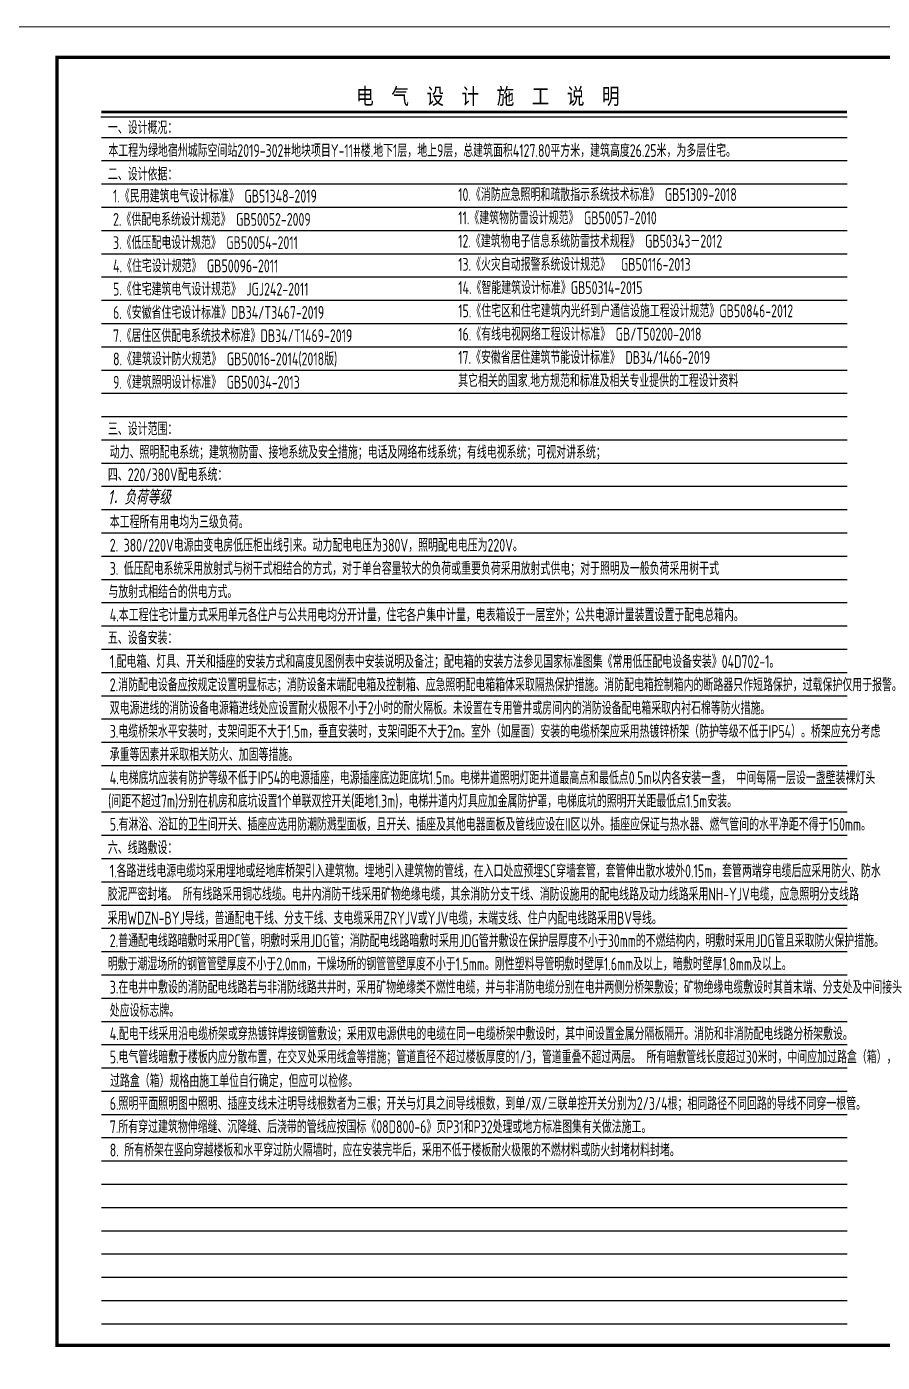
# Model space of a CAD drawing. Extents: x 3002737 to 4077523, y -995787 to -7267.
# Drawn here: x 3034296 to 3060859, y -638912 to -597432 of the extents above; entities that cross this region are included whole.
import ezdxf
from ezdxf.enums import TextEntityAlignment as Align

# ---------------------------------------------------------------- set-up
doc = ezdxf.new("R2010")
doc.units = 0
doc.header["$LTSCALE"] = 1000
doc.header["$MEASUREMENT"] = 0
doc.layers.add('DIM-照明', color=7, linetype='CONTINUOUS')
doc.layers.add('TEL_TEXT', color=7, linetype='CONTINUOUS')
doc.layers.add('图框', color=147, linetype='CONTINUOUS', lineweight=20)
doc.styles.add('FFDI-TEXT', font='gbeitc.shx', dxfattribs={"width": 0.8, "height": 4.5, "bigfont": 'hztxt.shx'})
doc.styles.add('ICDA-STYLE2', font='simhei.ttf', dxfattribs={"width": 0.8})
doc.styles.add('TSSD_Dimension', font='Tssdeng.shx', dxfattribs={"width": 0.7, "bigfont": 'tssdchn.shx'})

msp = doc.modelspace()

# ---------------------------------------------------------------- linework, layer by layer
at = {"layer": 'TEL_TEXT', "color": 0}
for p, q in [((3036598.4, -600231.2), (3059768.8, -600231.2)), ((3036616.6, -600869.6), (3059768.8, -600869.6)), ((3036616.6, -600869.6), (3059768.8, -600869.6)), ((3036616.6, -601592), (3059768.8, -601592)), ((3036616.6, -602314.5), (3059768.8, -602314.5)), ((3036616.6, -603036.9), (3059768.8, -603036.9)), ((3036616.6, -603759.4), (3059768.8, -603759.4)), ((3036616.6, -604481.9), (3059768.8, -604481.9)), ((3036616.6, -605204.3), (3059768.8, -605204.3)), ((3036616.6, -605926.8), (3059768.8, -605926.8)), ((3036616.6, -606649.2), (3059768.8, -606649.2)), ((3036616.6, -607371.7), (3059768.8, -607371.7)), ((3036616.6, -608094.1), (3059768.8, -608094.1)), ((3036616.6, -608816.6), (3059768.8, -608816.6)), ((3036616.6, -609539), (3059768.8, -609539)), ((3036616.6, -610261.5), (3059768.8, -610261.5)), ((3036616.6, -610983.9), (3059768.8, -610983.9)), ((3036616.6, -611706.4), (3059768.8, -611706.4)), ((3036616.6, -612428.9), (3059768.8, -612428.9)), ((3036616.6, -613151.3), (3059768.8, -613151.3)), ((3036616.6, -613873.8), (3059768.8, -613873.8)), ((3036616.6, -614596.2), (3059768.8, -614596.2)), ((3036616.6, -615318.7), (3059768.8, -615318.7)), ((3036616.6, -616041.1), (3059768.8, -616041.1)), ((3036616.6, -616763.6), (3059768.8, -616763.6)), ((3036616.6, -617486), (3059768.8, -617486)), ((3036616.6, -618208.5), (3059768.8, -618208.5)), ((3036616.6, -618931), (3059768.8, -618931)), ((3036616.6, -619653.4), (3059768.8, -619653.4)), ((3036616.6, -620375.9), (3059768.8, -620375.9)), ((3036616.6, -621098.3), (3059768.8, -621098.3)), ((3036616.6, -621820.8), (3059768.8, -621820.8)), ((3036616.6, -622543.2), (3059768.8, -622543.2)), ((3036616.6, -623265.7), (3059768.8, -623265.7)), ((3036616.6, -623988.1), (3059768.8, -623988.1)), ((3036616.6, -624710.6), (3059768.8, -624710.6)), ((3036616.6, -625433), (3059768.8, -625433)), ((3036616.6, -626155.5), (3059768.8, -626155.5)), ((3036616.6, -626878), (3059768.8, -626878)), ((3036616.6, -627600.4), (3059768.8, -627600.4)), ((3036616.6, -628322.9), (3059768.8, -628322.9)), ((3036616.6, -629045.3), (3059768.8, -629045.3)), ((3036616.6, -629767.8), (3059768.8, -629767.8)), ((3036616.6, -630490.2), (3059768.8, -630490.2)), ((3036616.6, -631212.7), (3059768.8, -631212.7)), ((3036616.6, -631935.1), (3059768.8, -631935.1)), ((3036616.6, -632657.6), (3059768.8, -632657.6)), ((3036616.6, -633380.1), (3059768.8, -633380.1)), ((3036616.6, -634102.5), (3059768.8, -634102.5)), ((3036616.6, -634825), (3059768.8, -634825)), ((3036616.6, -635547.4), (3059768.8, -635547.4)), ((3036616.6, -636269.9), (3059768.8, -636269.9)), ((3036616.6, -636992.3), (3059768.8, -636992.3)), ((3036616.6, -637714.8), (3059768.8, -637714.8))]:
    msp.add_line(p, q, dxfattribs=at)
at = {"layer": 'TEL_TEXT', "color": 0, "const_width": 85}
msp.add_lwpolyline([(3059768.8, -600078), (3036612.4, -600078)], dxfattribs=at)
at = {"layer": '图框'}
msp.add_lwpolyline([(3032735, -597432.4), (3092134.8, -597432.4), (3092134.8, -639386.6), (3032735, -639386.6)], close=True, dxfattribs=at)
at = {"layer": '图框', "const_width": 100}
msp.add_lwpolyline([(3035235, -638386.6), (3091135, -638386.6), (3091135, -598386.6), (3035235, -598386.6)], close=True, dxfattribs=at)

# ---------------------------------------------------------------- texts
at = {"layer": 'DIM-照明', "color": 7, "linetype": 'Continuous', "style": 'FFDI-TEXT', "width": 0.8}
msp.add_text('1．负荷等级', height=450, dxfattribs=at).set_placement((3036807.2, -612273.7, 0))
at = {"layer": 'TEL_TEXT', "color": 4, "style": 'ICDA-STYLE2', "width": 0.8}
msp.add_text('电  气  设  计  施  工  说  明', height=500, dxfattribs=at).set_placement((3048613.8, -599840), align=Align.CENTER)
at = {"layer": 'TEL_TEXT', "style": 'TSSD_Dimension', "width": 0.7}
for s, p in [('一、设计概况：', (3036816.5, -600766.2)), ('二、设计依据：', (3036816.5, -602211.1)), ('三、设计范围：', (3036816.5, -610123.9)), ('动力、照明配电系统；建筑物防雷、接地系统及安全措施；电话及网络布线系统；有线电视系统；可视对讲系统；', (3036874.2, -610846)), ('四、220/380V配电系统：', (3036816.5, -611545.7)), ('2. 380/220V电源由变电房低压柜出线引来。动力配电电压为380V，照明配电电压为220V。', (3036874.2, -613735.8)), ('3. 低压配电系统采用放射式与树干式相结合的方式，对于单台容量较大的负荷或重要负荷采用放射式供电；对于照明及一般负荷采用树干式', (3036874.2, -614458.3)), ('与放射式相结合的供电方式。', (3036832.5, -615180.7)), ('4.本工程住宅计量方式采用单元各住户与公共用电均分开计量，住宅各户集中计量，电表箱设于一层室外；公共电源计量装置设置于配电总箱内。', (3036874.2, -615903.2)), ('五、设备安装：', (3036816.5, -616614.1)), ('1.配电箱、灯具、开关和插座的安装方式和高度见图例表中安装说明及备注；配电箱的安装方法参见国家标准图集《常用低压配电设备安装》04D702-1。 ', (3036874.2, -617348.1)), ('2.消防配电设备应按规定设置明显标志；消防设备末端配电箱及控制箱、应急照明配电箱箱体采取隔热保护措施。消防配电箱控制箱内的断路器只作短路保护，过载保护仅用于报警。', (3036874.2, -618070.6)), ('双电源进线的消防设备电源箱进线处应设置耐火极限不小于2小时的耐火隔板。未设置在专用管井或房间内的消防设备配电箱采取内衬石棉等防火措施。', (3036874.2, -618793)), ('3.电缆桥架水平安装时，支架间距不大于1.5m，垂直安装时，支架间距不大于2m。室外（如屋面）安装的电缆桥架应采用热镀锌桥架（防护等级不低于IP54）。桥架应充分考虑', (3036874.2, -619515.5)), ('承重等因素并采取相关防火、加固等措施。', (3036874.2, -620237.9)), ('4.电梯底坑应装有防护等级不低于IP54的电源插座，电源插座底边距底坑1.5m。电梯井道照明灯距井道最高点和最低点0.5m以内各安装一盏， 中间每隔一层设一盏壁装裸灯头', (3036874.2, -620960.4)), ('(间距不超过7m)分别在机房和底坑设置1个单联双控开关(距地1.3m)，电梯井道内灯具应加金属防护罩，电梯底坑的照明开关距最低点1.5m安装。', (3036822.2, -621682.8)), ('5.有淋浴、浴缸的卫生间开关、插座应选用防潮防溅型面板，且开关、插座及其他电器面板及管线应设在II区以外。插座应保证与热水器、燃气管间的水平净距不得于150mm。', (3036874.2, -622405.3)), ('六、线路敷设：', (3036816.5, -623130.5)), ('1.各路进线电源电缆均采用埋地或经地库桥架引入建筑物。埋地引入建筑物的管线，在入口处应预埋SC穿墙套管，套管伸出散水坡外0.15m，套管两端穿电缆后应采用防火、防水', (3036874.2, -623850.2)), ('胶泥严密封堵。 所有线路采用铜芯线缆。电井内消防干线采用矿物绝缘电缆，其余消防分支干线、消防设施用的配电线路及动力线路采用NH-YJV电缆，应急照明分支线路', (3036810.6, -624572.7)), ('采用WDZN-BYJ导线，普通配电干线、分支干线、支电缆采用ZRYJV或YJV电缆，末端支线、住户内配电线路采用BV导线。', (3036806.4, -625315.4)), ('2.普通配电线路暗敷时采用PC管，明敷时采用JDG管；消防配电线路暗敷时采用JDG管并敷设在保护层厚度不小于30mm的不燃结构内，明敷时采用JDG管且采取防火保护措施。', (3036874.2, -626017.6)), ('明敷于潮湿场所的钢管管壁厚度不小于2.0mm，干燥场所的钢管管壁厚度不小于1.5mm。刚性塑料导管明敷时壁厚1.6mm及以上，暗敷时壁厚1.8mm及以上。', (3036810.6, -626740)), ('3.在电井中敷设的消防配电线路若与非消防线路共井时，采用矿物绝缘类不燃性电缆，并与非消防电缆分别在电井两侧分桥架敷设；矿物绝缘电缆敷设时其首末端、分支处及中间接头', (3036874.2, -627462.5)), ('处应设标志牌。 ', (3036874.2, -628184.9)), ('4.配电干线采用沿电缆桥架或穿热镀锌焊接钢管敷设；采用双电源供电的电缆在同一电缆桥架中敷设时，其中间设置金属分隔板隔开。消防和非消防配电线路分桥架敷设。', (3036874.2, -628907.4)), ('5.电气管线暗敷于楼板内应分散布置，在交叉处采用线盒等措施；管道直径不超过楼板厚度的1/3，管道重叠不超过两层。 所有暗敷管线长度超过30米时，中间应加过路盒（箱），', (3036874.2, -629629.8)), ('过路盒（箱）规格由施工单位自行确定，但应可以检修。', (3036881.7, -630371.4)), ('6.照明平面照明图中照明、插座支线未注明导线根数者为三根；开关与灯具之间导线根数，到单/双/三联单控开关分别为2/3/4根；相同路径不同回路的导线不同穿一根管。', (3036874.2, -631074.8)), ('7.所有穿过建筑物伸缩缝、沉降缝、后浇带的管线应按国标《08D800-6》页P31和P32处理或地方标准图集有关做法施工。', (3036874.2, -631797.2)), ('8. 所有桥架在竖向穿越楼板和水平穿过防火隔墙时，应在安装完毕后，采用不低于楼板耐火极限的不燃材料或防火封堵材料封堵。', (3036874.2, -632519.7))]:
    msp.add_text(s, height=400, dxfattribs=at).set_placement(p)
at = {"layer": 'TEL_TEXT', "color": 1, "style": 'TSSD_Dimension', "width": 0.7}
for s, p in [('本工程为绿地宿州城际空间站2019-302#地块项目Y-11#楼.地下1层，地上9层，总建筑面积4127.80平方米，建筑高度26.25米，为多层住宅。', (3036830.9, -601479.5)), ('本工程所有用电均为三级负荷。', (3036874.2, -613013.4))]:
    msp.add_text(s, height=400, dxfattribs=at).set_placement(p)
at = {"layer": 'TEL_TEXT', "color": 7, "style": 'TSSD_Dimension', "width": 0.7}
for s, p in [('1.《民用建筑电气设计标准》 GB51348-2019', (3036975.9, -602894)), ('10.《消防应急照明和疏散指示系统技术标准》 GB51309-2018', (3047692.7, -602846.1)), ('2.《供配电系统设计规范》 GB50052-2009', (3036975.9, -603616.5)), ('11.《建筑物防雷设计规范》 GB50057-2010', (3047692.7, -603568.6)), ('3.《低压配电设计规范》 GB50054-2011', (3036975.9, -604338.9)), ('12.《建筑物电子信息系统防雷技术规程》 GB50343－2012', (3047692.7, -604291)), ('4.《住宅设计规范》 GB50096-2011', (3036975.9, -605061.4)), ('13.《火灾自动报警系统设计规范》  GB50116-2013', (3047692.7, -605013.5)), ('5.《住宅建筑电气设计规范》 JGJ242-2011  ', (3036975.9, -605783.8)), ('14.《智能建筑设计标准》GB50314-2015 ', (3047692.7, -605735.9)), ('6.《安徽省住宅设计标准》DB34/T3467-2019', (3036975.9, -606506.3)), ('15.《住宅区和住宅建筑内光纤到户通信设施工程设计规范》GB50846-2012', (3047692.7, -606458.4)), ('7.《居住区供配电系统技术标准》DB34/T1469-2019', (3036975.9, -607228.7)), ('16.《有线电视网络工程设计标准》 GB/T50200-2018', (3047692.7, -607180.9)), ('8.《建筑设计防火规范》 GB50016-2014(2018版)', (3036975.9, -607951.2)), ('17.《安徽省居住建筑节能设计标准》 DB34/1466-2019', (3047692.7, -607903.3)), ('9.《建筑照明设计标准》 GB50034-2013', (3036975.9, -608673.6)), ('其它相关的国家.地方规范和标准及相关专业提供的工程设计资料', (3047692.7, -608625.8))]:
    msp.add_text(s, height=400, dxfattribs=at).set_placement(p)

doc.saveas('drawing.dxf')
